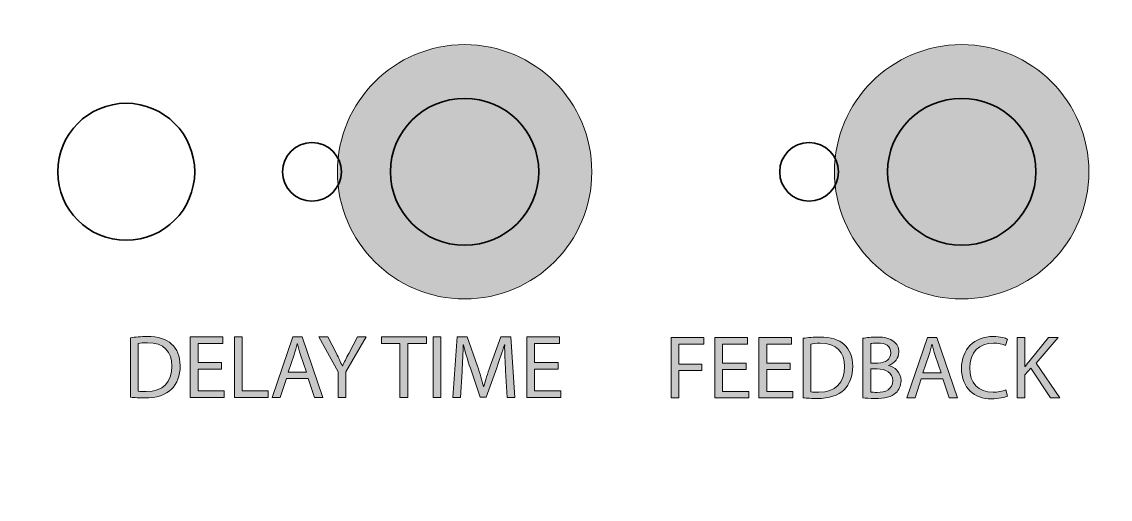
# Model space of a CAD drawing. Header units: inches. Extents: x 7.2 to 23.7, y -15.5 to -0.4.
# Drawn here: x 10.091 to 12.281, y -5.221 to -4.26 of the extents above; entities that cross this region are included whole.
import ezdxf

# ---------------------------------------------------------------- set-up
doc = ezdxf.new("R2010")
doc.units = ezdxf.units.IN
doc.header["$MEASUREMENT"] = 0
doc.layers.add('TOP', color=7, linetype='Continuous')

# ---------------------------------------------------------------- blocks, each defined once
blk = doc.blocks.new('block 4')
at = {"layer": 'TOP', "color": 1, "lineweight": 35, "true_color": 0xff0000}
for points in [[(11.1317, -4.5618), (11.1317, -4.6434), (11.0649, -4.7095), (10.9824, -4.7095), (10.9, -4.7095), (10.8332, -4.6434), (10.8332, -4.5618), (10.8332, -4.4803), (10.9, -4.4142), (10.9824, -4.4142), (11.0649, -4.4142), (11.1317, -4.4803), (11.1317, -4.5618)], [(12.1317, -4.5618), (12.1317, -4.6434), (12.0649, -4.7095), (11.9824, -4.7095), (11.9, -4.7095), (11.8332, -4.6434), (11.8332, -4.5618), (11.8332, -4.4803), (11.9, -4.4142), (11.9824, -4.4142), (12.0649, -4.4142), (12.1317, -4.4803), (12.1317, -4.5618)]]:
    blk.add_open_spline(points, degree=3, knots=[0, 0, 0, 0, 1, 1, 1, 2, 2, 2, 3, 3, 3, 4, 4, 4, 4], dxfattribs=at)
blk = doc.blocks.new('block 10')
at = {"layer": 'TOP', "color": 1, "lineweight": 35, "true_color": 0xff0000}
for points in [[(10.6163, -4.5618), (10.6163, -4.5944), (10.6427, -4.6209), (10.6753, -4.6209), (10.708, -4.6209), (10.7344, -4.5944), (10.7344, -4.5618), (10.7344, -4.5292), (10.708, -4.5028), (10.6753, -4.5028), (10.6427, -4.5028), (10.6163, -4.5292), (10.6163, -4.5618)], [(11.6163, -4.5618), (11.6163, -4.5944), (11.6427, -4.6209), (11.6753, -4.6209), (11.708, -4.6209), (11.7344, -4.5944), (11.7344, -4.5618), (11.7344, -4.5292), (11.708, -4.5028), (11.6753, -4.5028), (11.6427, -4.5028), (11.6163, -4.5292), (11.6163, -4.5618)]]:
    blk.add_open_spline(points, degree=3, knots=[0, 0, 0, 0, 1, 1, 1, 2, 2, 2, 3, 3, 3, 4, 4, 4, 4], dxfattribs=at)
blk = doc.blocks.new('block 25')
at = {"layer": 'TOP', "true_color": 0xffffff}
h = blk.add_hatch(color=7, dxfattribs=at)
h.dxf.hatch_style = 2
h.paths.add_polyline_path([(11.3978, -4.8952), (11.4634, -4.8952), (11.4634, -4.9084), (11.4136, -4.9084), (11.4136, -4.9489), (11.4596, -4.9489), (11.4596, -4.9619), (11.4136, -4.9619), (11.4136, -5.0169), (11.3978, -5.0169)])
h = blk.add_hatch(color=7, dxfattribs=at)
h.dxf.hatch_style = 2
h.paths.add_polyline_path([(11.5488, -4.9599), (11.5015, -4.9599), (11.5015, -5.0037), (11.5542, -5.0037), (11.5542, -5.0169), (11.4858, -5.0169), (11.4858, -4.8952), (11.5515, -4.8952), (11.5515, -4.9084), (11.5015, -4.9084), (11.5015, -4.9469), (11.5488, -4.9469)])
h = blk.add_hatch(color=7, dxfattribs=at)
h.dxf.hatch_style = 2
h.paths.add_polyline_path([(11.6376, -4.9599), (11.5903, -4.9599), (11.5903, -5.0037), (11.643, -5.0037), (11.643, -5.0169), (11.5746, -5.0169), (11.5746, -4.8952), (11.6403, -4.8952), (11.6403, -4.9084), (11.5903, -4.9084), (11.5903, -4.9469), (11.6376, -4.9469)])
h = blk.add_hatch(color=7, dxfattribs=at)
h.dxf.hatch_style = 2
edge = h.paths.add_edge_path()
edge.add_spline(control_points=[(11.6634, -4.8968), (11.673, -4.8954), (11.6844, -4.8943), (11.6969, -4.8943), (11.7194, -4.8943), (11.7355, -4.8996), (11.7461, -4.9095), (11.757, -4.9194), (11.7633, -4.9335), (11.7633, -4.9532), (11.7633, -4.973), (11.7572, -4.9893), (11.7458, -5.0005), (11.7344, -5.0119), (11.7156, -5.018), (11.692, -5.018), (11.6808, -5.018), (11.6714, -5.0175), (11.6634, -5.0166), (11.6634, -5.0166), (11.6634, -4.8968), (11.6634, -4.8968)], knot_values=[0, 0, 0, 0, 1, 1, 1, 2, 2, 2, 3, 3, 3, 4, 4, 4, 5, 5, 5, 6, 6, 6, 7, 7, 7, 7], degree=3, periodic=1)
edge = h.paths.add_edge_path()
edge.add_spline(control_points=[(11.6791, -5.0045), (11.6831, -5.0052), (11.6889, -5.0054), (11.695, -5.0054), (11.7286, -5.0054), (11.7469, -4.9866), (11.7469, -4.9537), (11.747, -4.925), (11.7308, -4.9068), (11.6976, -4.9068), (11.6894, -4.9068), (11.6833, -4.9075), (11.6791, -4.9084), (11.6791, -4.9084), (11.6791, -5.0045), (11.6791, -5.0045)], knot_values=[0, 0, 0, 0, 1, 1, 1, 2, 2, 2, 3, 3, 3, 4, 4, 4, 5, 5, 5, 5], degree=3, periodic=1)
h = blk.add_hatch(color=7, dxfattribs=at)
h.dxf.hatch_style = 2
edge = h.paths.add_edge_path()
edge.add_spline(control_points=[(11.7837, -4.8968), (11.7905, -4.8954), (11.8014, -4.8943), (11.8124, -4.8943), (11.8281, -4.8943), (11.8382, -4.897), (11.8458, -4.9032), (11.8521, -4.9079), (11.8559, -4.9151), (11.8559, -4.9247), (11.8559, -4.9364), (11.8481, -4.9467), (11.8353, -4.9514), (11.8353, -4.9514), (11.8353, -4.9517), (11.8353, -4.9517), (11.8469, -4.9546), (11.8604, -4.9642), (11.8604, -4.9823), (11.8604, -4.9927), (11.8563, -5.0007), (11.8501, -5.0066), (11.8416, -5.0144), (11.8279, -5.018), (11.8081, -5.018), (11.7972, -5.018), (11.7889, -5.0173), (11.7837, -5.0166), (11.7837, -5.0166), (11.7837, -4.8968), (11.7837, -4.8968)], knot_values=[0, 0, 0, 0, 1, 1, 1, 2, 2, 2, 3, 3, 3, 4, 4, 4, 5, 5, 5, 6, 6, 6, 7, 7, 7, 8, 8, 8, 9, 9, 9, 10, 10, 10, 10], degree=3, periodic=1)
edge = h.paths.add_edge_path()
edge.add_spline(control_points=[(11.7994, -4.9467), (11.7994, -4.9467), (11.8137, -4.9467), (11.8137, -4.9467), (11.8303, -4.9467), (11.84, -4.938), (11.84, -4.9263), (11.84, -4.912), (11.8292, -4.9064), (11.8133, -4.9064), (11.8061, -4.9064), (11.8019, -4.907), (11.7994, -4.9075), (11.7994, -4.9075), (11.7994, -4.9467), (11.7994, -4.9467)], knot_values=[0, 0, 0, 0, 1, 1, 1, 2, 2, 2, 3, 3, 3, 4, 4, 4, 5, 5, 5, 5], degree=3, periodic=1)
edge = h.paths.add_edge_path()
edge.add_spline(control_points=[(11.7994, -5.005), (11.8025, -5.0055), (11.807, -5.0057), (11.8126, -5.0057), (11.8288, -5.0057), (11.8438, -4.9998), (11.8438, -4.9821), (11.8438, -4.9655), (11.8295, -4.9586), (11.8124, -4.9586), (11.8124, -4.9586), (11.7994, -4.9586), (11.7994, -4.9586), (11.7994, -4.9586), (11.7994, -5.005), (11.7994, -5.005)], knot_values=[0, 0, 0, 0, 1, 1, 1, 2, 2, 2, 3, 3, 3, 4, 4, 4, 5, 5, 5, 5], degree=3, periodic=1)
h = blk.add_hatch(color=7, dxfattribs=at)
h.dxf.hatch_style = 2
h.paths.add_polyline_path([(11.9012, -4.9787), (11.8886, -5.0169), (11.8723, -5.0169), (11.9137, -4.8952), (11.9326, -4.8952), (11.9742, -5.0169), (11.9574, -5.0169), (11.9444, -4.9787)])
edge = h.paths.add_edge_path()
edge.add_spline(control_points=[(11.9411, -4.9664), (11.9411, -4.9664), (11.9292, -4.9313), (11.9292, -4.9313), (11.9265, -4.9234), (11.9247, -4.9162), (11.9229, -4.9091), (11.9229, -4.9091), (11.9225, -4.9091), (11.9225, -4.9091), (11.9207, -4.9164), (11.9187, -4.9238), (11.9164, -4.9312), (11.9164, -4.9312), (11.9045, -4.9664), (11.9045, -4.9664), (11.9045, -4.9664), (11.9411, -4.9664), (11.9411, -4.9664)], knot_values=[0, 0, 0, 0, 1, 1, 1, 2, 2, 2, 3, 3, 3, 4, 4, 4, 5, 5, 5, 6, 6, 6, 6], degree=3, periodic=1)
h = blk.add_hatch(color=7, dxfattribs=at)
h.dxf.hatch_style = 2
edge = h.paths.add_edge_path()
edge.add_spline(control_points=[(12.0744, -5.013), (12.0686, -5.0158), (12.0571, -5.0187), (12.0422, -5.0187), (12.0079, -5.0187), (11.9821, -4.9971), (11.9821, -4.9572), (11.9821, -4.9191), (12.0079, -4.8932), (12.0457, -4.8932), (12.0608, -4.8932), (12.0704, -4.8965), (12.0746, -4.8987), (12.0746, -4.8987), (12.0708, -4.9115), (12.0708, -4.9115), (12.0648, -4.9086), (12.0563, -4.9064), (12.0462, -4.9064), (12.0177, -4.9064), (11.9987, -4.9247), (11.9987, -4.9566), (11.9987, -4.9864), (12.0159, -5.0055), (12.0455, -5.0055), (12.0551, -5.0055), (12.0648, -5.0036), (12.0711, -5.0005), (12.0711, -5.0005), (12.0744, -5.013), (12.0744, -5.013)], knot_values=[0, 0, 0, 0, 1, 1, 1, 2, 2, 2, 3, 3, 3, 4, 4, 4, 5, 5, 5, 6, 6, 6, 7, 7, 7, 8, 8, 8, 9, 9, 9, 10, 10, 10, 10], degree=3, periodic=1)
h = blk.add_hatch(color=7, dxfattribs=at)
h.dxf.hatch_style = 2
edge = h.paths.add_edge_path()
edge.add_spline(control_points=[(12.0941, -4.8952), (12.0941, -4.8952), (12.1098, -4.8952), (12.1098, -4.8952), (12.1098, -4.8952), (12.1098, -4.9539), (12.1098, -4.9539), (12.1098, -4.9539), (12.1103, -4.9539), (12.1103, -4.9539), (12.1135, -4.9492), (12.1168, -4.9449), (12.1199, -4.9409), (12.1199, -4.9409), (12.1571, -4.8952), (12.1571, -4.8952), (12.1571, -4.8952), (12.1766, -4.8952), (12.1766, -4.8952), (12.1766, -4.8952), (12.1325, -4.9469), (12.1325, -4.9469), (12.1325, -4.9469), (12.18, -5.0169), (12.18, -5.0169), (12.18, -5.0169), (12.1614, -5.0169), (12.1614, -5.0169), (12.1614, -5.0169), (12.1213, -4.9572), (12.1213, -4.9572), (12.1213, -4.9572), (12.1098, -4.9705), (12.1098, -4.9705), (12.1098, -4.9705), (12.1098, -5.0169), (12.1098, -5.0169), (12.1098, -5.0169), (12.0941, -5.0169), (12.0941, -5.0169), (12.0941, -5.0169), (12.0941, -4.8952), (12.0941, -4.8952)], knot_values=[0, 0, 0, 0, 1, 1, 1, 2, 2, 2, 3, 3, 3, 4, 4, 4, 5, 5, 5, 6, 6, 6, 7, 7, 7, 8, 8, 8, 9, 9, 9, 10, 10, 10, 11, 11, 11, 12, 12, 12, 13, 13, 13, 14, 14, 14, 14], degree=3, periodic=1)
at = {"layer": 'TOP', "lineweight": 0}
for points in [[(11.3978, -4.8952), (11.4634, -4.8952), (11.4634, -4.9084), (11.4136, -4.9084), (11.4136, -4.9489), (11.4596, -4.9489), (11.4596, -4.9619), (11.4136, -4.9619), (11.4136, -5.0169), (11.3978, -5.0169), (11.3978, -4.8952)], [(11.5488, -4.9599), (11.5015, -4.9599), (11.5015, -5.0037), (11.5542, -5.0037), (11.5542, -5.0169), (11.4858, -5.0169), (11.4858, -4.8952), (11.5515, -4.8952), (11.5515, -4.9084), (11.5015, -4.9084), (11.5015, -4.9469), (11.5488, -4.9469), (11.5488, -4.9599)], [(11.6376, -4.9599), (11.5903, -4.9599), (11.5903, -5.0037), (11.643, -5.0037), (11.643, -5.0169), (11.5746, -5.0169), (11.5746, -4.8952), (11.6403, -4.8952), (11.6403, -4.9084), (11.5903, -4.9084), (11.5903, -4.9469), (11.6376, -4.9469), (11.6376, -4.9599)], [(11.9012, -4.9787), (11.8886, -5.0169), (11.8723, -5.0169), (11.9137, -4.8952), (11.9326, -4.8952), (11.9742, -5.0169), (11.9574, -5.0169), (11.9444, -4.9787), (11.9012, -4.9787)]]:
    blk.add_lwpolyline(points, dxfattribs=at)
for points, knots in [([(11.6634, -4.8968), (11.673, -4.8954), (11.6844, -4.8943), (11.6969, -4.8943), (11.7194, -4.8943), (11.7355, -4.8996), (11.7461, -4.9095), (11.757, -4.9194), (11.7633, -4.9335), (11.7633, -4.9532), (11.7633, -4.973), (11.7572, -4.9893), (11.7458, -5.0005), (11.7344, -5.0119), (11.7156, -5.018), (11.692, -5.018), (11.6808, -5.018), (11.6714, -5.0175), (11.6634, -5.0166), (11.6634, -5.0166), (11.6634, -4.8968), (11.6634, -4.8968)], [0, 0, 0, 0, 1, 1, 1, 2, 2, 2, 3, 3, 3, 4, 4, 4, 5, 5, 5, 6, 6, 6, 7, 7, 7, 7]), ([(11.7837, -4.8968), (11.7905, -4.8954), (11.8014, -4.8943), (11.8124, -4.8943), (11.8281, -4.8943), (11.8382, -4.897), (11.8458, -4.9032), (11.8521, -4.9079), (11.8559, -4.9151), (11.8559, -4.9247), (11.8559, -4.9364), (11.8481, -4.9467), (11.8353, -4.9514), (11.8353, -4.9514), (11.8353, -4.9517), (11.8353, -4.9517), (11.8469, -4.9546), (11.8604, -4.9642), (11.8604, -4.9823), (11.8604, -4.9927), (11.8563, -5.0007), (11.8501, -5.0066), (11.8416, -5.0144), (11.8279, -5.018), (11.8081, -5.018), (11.7972, -5.018), (11.7889, -5.0173), (11.7837, -5.0166), (11.7837, -5.0166), (11.7837, -4.8968), (11.7837, -4.8968)], [0, 0, 0, 0, 1, 1, 1, 2, 2, 2, 3, 3, 3, 4, 4, 4, 5, 5, 5, 6, 6, 6, 7, 7, 7, 8, 8, 8, 9, 9, 9, 10, 10, 10, 10]), ([(12.0744, -5.013), (12.0686, -5.0158), (12.0571, -5.0187), (12.0422, -5.0187), (12.0079, -5.0187), (11.9821, -4.9971), (11.9821, -4.9572), (11.9821, -4.9191), (12.0079, -4.8932), (12.0457, -4.8932), (12.0608, -4.8932), (12.0704, -4.8965), (12.0746, -4.8987), (12.0746, -4.8987), (12.0708, -4.9115), (12.0708, -4.9115), (12.0648, -4.9086), (12.0563, -4.9064), (12.0462, -4.9064), (12.0177, -4.9064), (11.9987, -4.9247), (11.9987, -4.9566), (11.9987, -4.9864), (12.0159, -5.0055), (12.0455, -5.0055), (12.0551, -5.0055), (12.0648, -5.0036), (12.0711, -5.0005), (12.0711, -5.0005), (12.0744, -5.013), (12.0744, -5.013)], [0, 0, 0, 0, 1, 1, 1, 2, 2, 2, 3, 3, 3, 4, 4, 4, 5, 5, 5, 6, 6, 6, 7, 7, 7, 8, 8, 8, 9, 9, 9, 10, 10, 10, 10]), ([(12.0941, -4.8952), (12.0941, -4.8952), (12.1098, -4.8952), (12.1098, -4.8952), (12.1098, -4.8952), (12.1098, -4.9539), (12.1098, -4.9539), (12.1098, -4.9539), (12.1103, -4.9539), (12.1103, -4.9539), (12.1135, -4.9492), (12.1168, -4.9449), (12.1199, -4.9409), (12.1199, -4.9409), (12.1571, -4.8952), (12.1571, -4.8952), (12.1571, -4.8952), (12.1766, -4.8952), (12.1766, -4.8952), (12.1766, -4.8952), (12.1325, -4.9469), (12.1325, -4.9469), (12.1325, -4.9469), (12.18, -5.0169), (12.18, -5.0169), (12.18, -5.0169), (12.1614, -5.0169), (12.1614, -5.0169), (12.1614, -5.0169), (12.1213, -4.9572), (12.1213, -4.9572), (12.1213, -4.9572), (12.1098, -4.9705), (12.1098, -4.9705), (12.1098, -4.9705), (12.1098, -5.0169), (12.1098, -5.0169), (12.1098, -5.0169), (12.0941, -5.0169), (12.0941, -5.0169), (12.0941, -5.0169), (12.0941, -4.8952), (12.0941, -4.8952)], [0, 0, 0, 0, 1, 1, 1, 2, 2, 2, 3, 3, 3, 4, 4, 4, 5, 5, 5, 6, 6, 6, 7, 7, 7, 8, 8, 8, 9, 9, 9, 10, 10, 10, 11, 11, 11, 12, 12, 12, 13, 13, 13, 14, 14, 14, 14]), ([(11.6791, -5.0045), (11.6831, -5.0052), (11.6889, -5.0054), (11.695, -5.0054), (11.7286, -5.0054), (11.7469, -4.9866), (11.7469, -4.9537), (11.747, -4.925), (11.7308, -4.9068), (11.6976, -4.9068), (11.6894, -4.9068), (11.6833, -4.9075), (11.6791, -4.9084), (11.6791, -4.9084), (11.6791, -5.0045), (11.6791, -5.0045)], [0, 0, 0, 0, 1, 1, 1, 2, 2, 2, 3, 3, 3, 4, 4, 4, 5, 5, 5, 5]), ([(11.7994, -4.9467), (11.7994, -4.9467), (11.8137, -4.9467), (11.8137, -4.9467), (11.8303, -4.9467), (11.84, -4.938), (11.84, -4.9263), (11.84, -4.912), (11.8292, -4.9064), (11.8133, -4.9064), (11.8061, -4.9064), (11.8019, -4.907), (11.7994, -4.9075), (11.7994, -4.9075), (11.7994, -4.9467), (11.7994, -4.9467)], [0, 0, 0, 0, 1, 1, 1, 2, 2, 2, 3, 3, 3, 4, 4, 4, 5, 5, 5, 5]), ([(11.9411, -4.9664), (11.9411, -4.9664), (11.9292, -4.9313), (11.9292, -4.9313), (11.9265, -4.9234), (11.9247, -4.9162), (11.9229, -4.9091), (11.9229, -4.9091), (11.9225, -4.9091), (11.9225, -4.9091), (11.9207, -4.9164), (11.9187, -4.9238), (11.9164, -4.9312), (11.9164, -4.9312), (11.9045, -4.9664), (11.9045, -4.9664), (11.9045, -4.9664), (11.9411, -4.9664), (11.9411, -4.9664)], [0, 0, 0, 0, 1, 1, 1, 2, 2, 2, 3, 3, 3, 4, 4, 4, 5, 5, 5, 6, 6, 6, 6]), ([(11.7994, -5.005), (11.8025, -5.0055), (11.807, -5.0057), (11.8126, -5.0057), (11.8288, -5.0057), (11.8438, -4.9998), (11.8438, -4.9821), (11.8438, -4.9655), (11.8295, -4.9586), (11.8124, -4.9586), (11.8124, -4.9586), (11.7994, -4.9586), (11.7994, -4.9586), (11.7994, -4.9586), (11.7994, -5.005), (11.7994, -5.005)], [0, 0, 0, 0, 1, 1, 1, 2, 2, 2, 3, 3, 3, 4, 4, 4, 5, 5, 5, 5])]:
    blk.add_open_spline(points, degree=3, knots=knots, dxfattribs=at)
blk = doc.blocks.new('block 26')
at = {"layer": 'TOP', "true_color": 0xffffff}
h = blk.add_hatch(color=7, dxfattribs=at)
h.dxf.hatch_style = 2
edge = h.paths.add_edge_path()
edge.add_spline(control_points=[(10.3102, -4.8957), (10.3198, -4.8943), (10.3312, -4.8932), (10.3436, -4.8932), (10.3662, -4.8932), (10.3823, -4.8984), (10.3929, -4.9084), (10.4038, -4.9183), (10.4101, -4.9324), (10.4101, -4.9521), (10.4101, -4.9719), (10.4039, -4.9882), (10.3926, -4.9994), (10.3812, -5.0107), (10.3624, -5.0169), (10.3388, -5.0169), (10.3276, -5.0169), (10.3182, -5.0163), (10.3102, -5.0154), (10.3102, -5.0154), (10.3102, -4.8957), (10.3102, -4.8957)], knot_values=[0, 0, 0, 0, 1, 1, 1, 2, 2, 2, 3, 3, 3, 4, 4, 4, 5, 5, 5, 6, 6, 6, 7, 7, 7, 7], degree=3, periodic=1)
edge = h.paths.add_edge_path()
edge.add_spline(control_points=[(10.3259, -5.0033), (10.3299, -5.0041), (10.3357, -5.0042), (10.3418, -5.0042), (10.3754, -5.0042), (10.3937, -4.9855), (10.3937, -4.9526), (10.3938, -4.9239), (10.3776, -4.9057), (10.3444, -4.9057), (10.3362, -4.9057), (10.3301, -4.9064), (10.3259, -4.9073), (10.3259, -4.9073), (10.3259, -5.0033), (10.3259, -5.0033)], knot_values=[0, 0, 0, 0, 1, 1, 1, 2, 2, 2, 3, 3, 3, 4, 4, 4, 5, 5, 5, 5], degree=3, periodic=1)
h = blk.add_hatch(color=7, dxfattribs=at)
h.dxf.hatch_style = 2
h.paths.add_polyline_path([(10.4935, -4.9587), (10.4462, -4.9587), (10.4462, -5.0026), (10.4989, -5.0026), (10.4989, -5.0158), (10.4305, -5.0158), (10.4305, -4.8941), (10.4962, -4.8941), (10.4962, -4.9073), (10.4462, -4.9073), (10.4462, -4.9457), (10.4935, -4.9457)])
h = blk.add_hatch(color=7, dxfattribs=at)
h.dxf.hatch_style = 2
h.paths.add_polyline_path([(10.5193, -4.8941), (10.535, -4.8941), (10.535, -5.0026), (10.587, -5.0026), (10.587, -5.0158), (10.5193, -5.0158)])
h = blk.add_hatch(color=7, dxfattribs=at)
h.dxf.hatch_style = 2
h.paths.add_polyline_path([(10.6242, -4.9775), (10.6116, -5.0158), (10.5953, -5.0158), (10.6367, -4.8941), (10.6556, -4.8941), (10.6972, -5.0158), (10.6804, -5.0158), (10.6674, -4.9775)])
edge = h.paths.add_edge_path()
edge.add_spline(control_points=[(10.6641, -4.9652), (10.6641, -4.9652), (10.6522, -4.9302), (10.6522, -4.9302), (10.6495, -4.9223), (10.6477, -4.9151), (10.6459, -4.908), (10.6459, -4.908), (10.6455, -4.908), (10.6455, -4.908), (10.6437, -4.9152), (10.6417, -4.9226), (10.6394, -4.93), (10.6394, -4.93), (10.6275, -4.9652), (10.6275, -4.9652), (10.6275, -4.9652), (10.6641, -4.9652), (10.6641, -4.9652)], knot_values=[0, 0, 0, 0, 1, 1, 1, 2, 2, 2, 3, 3, 3, 4, 4, 4, 5, 5, 5, 6, 6, 6, 6], degree=3, periodic=1)
h = blk.add_hatch(color=7, dxfattribs=at)
h.dxf.hatch_style = 2
edge = h.paths.add_edge_path()
edge.add_spline(control_points=[(10.7279, -5.0158), (10.7279, -5.0158), (10.7279, -4.9642), (10.7279, -4.9642), (10.7279, -4.9642), (10.6894, -4.8941), (10.6894, -4.8941), (10.6894, -4.8941), (10.7073, -4.8941), (10.7073, -4.8941), (10.7073, -4.8941), (10.7244, -4.9277), (10.7244, -4.9277), (10.7291, -4.9369), (10.7327, -4.9443), (10.7365, -4.9528), (10.7365, -4.9528), (10.7369, -4.9528), (10.7369, -4.9528), (10.7403, -4.9448), (10.7445, -4.9369), (10.7492, -4.9277), (10.7492, -4.9277), (10.7667, -4.8941), (10.7667, -4.8941), (10.7667, -4.8941), (10.7846, -4.8941), (10.7846, -4.8941), (10.7846, -4.8941), (10.7437, -4.964), (10.7437, -4.964), (10.7437, -4.964), (10.7437, -5.0158), (10.7437, -5.0158), (10.7437, -5.0158), (10.7279, -5.0158), (10.7279, -5.0158)], knot_values=[0, 0, 0, 0, 1, 1, 1, 2, 2, 2, 3, 3, 3, 4, 4, 4, 5, 5, 5, 6, 6, 6, 7, 7, 7, 8, 8, 8, 9, 9, 9, 10, 10, 10, 11, 11, 11, 12, 12, 12, 12], degree=3, periodic=1)
h = blk.add_hatch(color=7, dxfattribs=at)
h.dxf.hatch_style = 2
h.paths.add_polyline_path([(10.8524, -4.9075), (10.8154, -4.9075), (10.8154, -4.8941), (10.9055, -4.8941), (10.9055, -4.9075), (10.8683, -4.9075), (10.8683, -5.0158), (10.8524, -5.0158)])
h = blk.add_hatch(color=7, dxfattribs=at)
h.dxf.hatch_style = 2
h.paths.add_polyline_path([(10.9348, -4.8941), (10.9348, -5.0158), (10.9191, -5.0158), (10.9191, -4.8941)])
h = blk.add_hatch(color=7, dxfattribs=at)
h.dxf.hatch_style = 2
edge = h.paths.add_edge_path()
edge.add_spline(control_points=[(11.0648, -4.9624), (11.0639, -4.9454), (11.0628, -4.925), (11.063, -4.9098), (11.063, -4.9098), (11.0624, -4.9098), (11.0624, -4.9098), (11.0583, -4.9241), (11.0532, -4.9393), (11.0471, -4.956), (11.0471, -4.956), (11.0256, -5.0151), (11.0256, -5.0151), (11.0256, -5.0151), (11.0137, -5.0151), (11.0137, -5.0151), (11.0137, -5.0151), (10.994, -4.9571), (10.994, -4.9571), (10.9882, -4.94), (10.9833, -4.9243), (10.9799, -4.9098), (10.9799, -4.9098), (10.9796, -4.9098), (10.9796, -4.9098), (10.9792, -4.925), (10.9783, -4.9454), (10.9772, -4.9636), (10.9772, -4.9636), (10.9739, -5.0158), (10.9739, -5.0158), (10.9739, -5.0158), (10.959, -5.0158), (10.959, -5.0158), (10.959, -5.0158), (10.9675, -4.8941), (10.9675, -4.8941), (10.9675, -4.8941), (10.9875, -4.8941), (10.9875, -4.8941), (10.9875, -4.8941), (11.0083, -4.953), (11.0083, -4.953), (11.0133, -4.968), (11.0175, -4.9813), (11.0205, -4.994), (11.0205, -4.994), (11.0211, -4.994), (11.0211, -4.994), (11.0241, -4.9817), (11.0285, -4.9683), (11.0339, -4.953), (11.0339, -4.953), (11.0556, -4.8941), (11.0556, -4.8941), (11.0556, -4.8941), (11.0756, -4.8941), (11.0756, -4.8941), (11.0756, -4.8941), (11.0832, -5.0158), (11.0832, -5.0158), (11.0832, -5.0158), (11.0678, -5.0158), (11.0678, -5.0158), (11.0678, -5.0158), (11.0648, -4.9624), (11.0648, -4.9624)], knot_values=[0, 0, 0, 0, 1, 1, 1, 2, 2, 2, 3, 3, 3, 4, 4, 4, 5, 5, 5, 6, 6, 6, 7, 7, 7, 8, 8, 8, 9, 9, 9, 10, 10, 10, 11, 11, 11, 12, 12, 12, 13, 13, 13, 14, 14, 14, 15, 15, 15, 16, 16, 16, 17, 17, 17, 18, 18, 18, 19, 19, 19, 20, 20, 20, 21, 21, 21, 22, 22, 22, 22], degree=3, periodic=1)
h = blk.add_hatch(color=7, dxfattribs=at)
h.dxf.hatch_style = 2
h.paths.add_polyline_path([(11.1704, -4.9587), (11.1231, -4.9587), (11.1231, -5.0026), (11.1758, -5.0026), (11.1758, -5.0158), (11.1074, -5.0158), (11.1074, -4.8941), (11.1731, -4.8941), (11.1731, -4.9073), (11.1231, -4.9073), (11.1231, -4.9457), (11.1704, -4.9457)])
at = {"layer": 'TOP', "lineweight": 0}
for points in [[(10.4935, -4.9587), (10.4462, -4.9587), (10.4462, -5.0026), (10.4989, -5.0026), (10.4989, -5.0158), (10.4305, -5.0158), (10.4305, -4.8941), (10.4962, -4.8941), (10.4962, -4.9073), (10.4462, -4.9073), (10.4462, -4.9457), (10.4935, -4.9457), (10.4935, -4.9587)], [(10.5193, -4.8941), (10.535, -4.8941), (10.535, -5.0026), (10.587, -5.0026), (10.587, -5.0158), (10.5193, -5.0158), (10.5193, -4.8941)], [(10.6242, -4.9775), (10.6116, -5.0158), (10.5953, -5.0158), (10.6367, -4.8941), (10.6556, -4.8941), (10.6972, -5.0158), (10.6804, -5.0158), (10.6674, -4.9775), (10.6242, -4.9775)], [(10.8524, -4.9075), (10.8154, -4.9075), (10.8154, -4.8941), (10.9055, -4.8941), (10.9055, -4.9075), (10.8683, -4.9075), (10.8683, -5.0158), (10.8524, -5.0158), (10.8524, -4.9075)], [(10.9348, -4.8941), (10.9348, -5.0158), (10.9191, -5.0158), (10.9191, -4.8941), (10.9348, -4.8941)], [(11.1704, -4.9587), (11.1231, -4.9587), (11.1231, -5.0026), (11.1758, -5.0026), (11.1758, -5.0158), (11.1074, -5.0158), (11.1074, -4.8941), (11.1731, -4.8941), (11.1731, -4.9073), (11.1231, -4.9073), (11.1231, -4.9457), (11.1704, -4.9457), (11.1704, -4.9587)]]:
    blk.add_lwpolyline(points, dxfattribs=at)
for points, knots in [([(10.3102, -4.8957), (10.3198, -4.8943), (10.3312, -4.8932), (10.3436, -4.8932), (10.3662, -4.8932), (10.3823, -4.8984), (10.3929, -4.9084), (10.4038, -4.9183), (10.4101, -4.9324), (10.4101, -4.9521), (10.4101, -4.9719), (10.4039, -4.9882), (10.3926, -4.9994), (10.3812, -5.0107), (10.3624, -5.0169), (10.3388, -5.0169), (10.3276, -5.0169), (10.3182, -5.0163), (10.3102, -5.0154), (10.3102, -5.0154), (10.3102, -4.8957), (10.3102, -4.8957)], [0, 0, 0, 0, 1, 1, 1, 2, 2, 2, 3, 3, 3, 4, 4, 4, 5, 5, 5, 6, 6, 6, 7, 7, 7, 7]), ([(10.7279, -5.0158), (10.7279, -5.0158), (10.7279, -4.9642), (10.7279, -4.9642), (10.7279, -4.9642), (10.6894, -4.8941), (10.6894, -4.8941), (10.6894, -4.8941), (10.7073, -4.8941), (10.7073, -4.8941), (10.7073, -4.8941), (10.7244, -4.9277), (10.7244, -4.9277), (10.7291, -4.9369), (10.7327, -4.9443), (10.7365, -4.9528), (10.7365, -4.9528), (10.7369, -4.9528), (10.7369, -4.9528), (10.7403, -4.9448), (10.7445, -4.9369), (10.7492, -4.9277), (10.7492, -4.9277), (10.7667, -4.8941), (10.7667, -4.8941), (10.7667, -4.8941), (10.7846, -4.8941), (10.7846, -4.8941), (10.7846, -4.8941), (10.7437, -4.964), (10.7437, -4.964), (10.7437, -4.964), (10.7437, -5.0158), (10.7437, -5.0158), (10.7437, -5.0158), (10.7279, -5.0158), (10.7279, -5.0158)], [0, 0, 0, 0, 1, 1, 1, 2, 2, 2, 3, 3, 3, 4, 4, 4, 5, 5, 5, 6, 6, 6, 7, 7, 7, 8, 8, 8, 9, 9, 9, 10, 10, 10, 11, 11, 11, 12, 12, 12, 12]), ([(11.0648, -4.9624), (11.0639, -4.9454), (11.0628, -4.925), (11.063, -4.9098), (11.063, -4.9098), (11.0624, -4.9098), (11.0624, -4.9098), (11.0583, -4.9241), (11.0532, -4.9393), (11.0471, -4.956), (11.0471, -4.956), (11.0256, -5.0151), (11.0256, -5.0151), (11.0256, -5.0151), (11.0137, -5.0151), (11.0137, -5.0151), (11.0137, -5.0151), (10.994, -4.9571), (10.994, -4.9571), (10.9882, -4.94), (10.9833, -4.9243), (10.9799, -4.9098), (10.9799, -4.9098), (10.9796, -4.9098), (10.9796, -4.9098), (10.9792, -4.925), (10.9783, -4.9454), (10.9772, -4.9636), (10.9772, -4.9636), (10.9739, -5.0158), (10.9739, -5.0158), (10.9739, -5.0158), (10.959, -5.0158), (10.959, -5.0158), (10.959, -5.0158), (10.9675, -4.8941), (10.9675, -4.8941), (10.9675, -4.8941), (10.9875, -4.8941), (10.9875, -4.8941), (10.9875, -4.8941), (11.0083, -4.953), (11.0083, -4.953), (11.0133, -4.968), (11.0175, -4.9813), (11.0205, -4.994), (11.0205, -4.994), (11.0211, -4.994), (11.0211, -4.994), (11.0241, -4.9817), (11.0285, -4.9683), (11.0339, -4.953), (11.0339, -4.953), (11.0556, -4.8941), (11.0556, -4.8941), (11.0556, -4.8941), (11.0756, -4.8941), (11.0756, -4.8941), (11.0756, -4.8941), (11.0832, -5.0158), (11.0832, -5.0158), (11.0832, -5.0158), (11.0678, -5.0158), (11.0678, -5.0158), (11.0678, -5.0158), (11.0648, -4.9624), (11.0648, -4.9624)], [0, 0, 0, 0, 1, 1, 1, 2, 2, 2, 3, 3, 3, 4, 4, 4, 5, 5, 5, 6, 6, 6, 7, 7, 7, 8, 8, 8, 9, 9, 9, 10, 10, 10, 11, 11, 11, 12, 12, 12, 13, 13, 13, 14, 14, 14, 15, 15, 15, 16, 16, 16, 17, 17, 17, 18, 18, 18, 19, 19, 19, 20, 20, 20, 21, 21, 21, 22, 22, 22, 22]), ([(10.3259, -5.0033), (10.3299, -5.0041), (10.3357, -5.0042), (10.3418, -5.0042), (10.3754, -5.0042), (10.3937, -4.9855), (10.3937, -4.9526), (10.3938, -4.9239), (10.3776, -4.9057), (10.3444, -4.9057), (10.3362, -4.9057), (10.3301, -4.9064), (10.3259, -4.9073), (10.3259, -4.9073), (10.3259, -5.0033), (10.3259, -5.0033)], [0, 0, 0, 0, 1, 1, 1, 2, 2, 2, 3, 3, 3, 4, 4, 4, 5, 5, 5, 5]), ([(10.6641, -4.9652), (10.6641, -4.9652), (10.6522, -4.9302), (10.6522, -4.9302), (10.6495, -4.9223), (10.6477, -4.9151), (10.6459, -4.908), (10.6459, -4.908), (10.6455, -4.908), (10.6455, -4.908), (10.6437, -4.9152), (10.6417, -4.9226), (10.6394, -4.93), (10.6394, -4.93), (10.6275, -4.9652), (10.6275, -4.9652), (10.6275, -4.9652), (10.6641, -4.9652), (10.6641, -4.9652)], [0, 0, 0, 0, 1, 1, 1, 2, 2, 2, 3, 3, 3, 4, 4, 4, 5, 5, 5, 6, 6, 6, 6])]:
    blk.add_open_spline(points, degree=3, knots=knots, dxfattribs=at)
blk = doc.blocks.new('block 11')
at = {"layer": 'TOP'}
for name in ['block 26', 'block 25']:
    blk.add_blockref(name, (0, 0), dxfattribs=at)

msp = doc.modelspace()

# ---------------------------------------------------------------- hatches: boundary and pattern name
at = {"layer": 'TOP', "true_color": 0x662d91}
h = msp.add_hatch(color=197, dxfattribs=at)
h.dxf.hatch_style = 2
edge = h.paths.add_edge_path()
edge.add_spline(control_points=[(11.2383, -4.5618), (11.2383, -4.7031), (11.1238, -4.8177), (10.9824, -4.8177), (10.8411, -4.8177), (10.7265, -4.7031), (10.7265, -4.5618), (10.7265, -4.4205), (10.8411, -4.3059), (10.9824, -4.3059), (11.1238, -4.3059), (11.2383, -4.4205), (11.2383, -4.5618)], knot_values=[0, 0, 0, 0, 1, 1, 1, 2, 2, 2, 3, 3, 3, 4, 4, 4, 4], degree=3, periodic=1)
h = msp.add_hatch(color=197, dxfattribs=at)
h.dxf.hatch_style = 2
edge = h.paths.add_edge_path()
edge.add_spline(control_points=[(12.2383, -4.5618), (12.2383, -4.7031), (12.1238, -4.8177), (11.9824, -4.8177), (11.8411, -4.8177), (11.7265, -4.7031), (11.7265, -4.5618), (11.7265, -4.4205), (11.8411, -4.3059), (11.9824, -4.3059), (12.1238, -4.3059), (12.2383, -4.4205), (12.2383, -4.5618)], knot_values=[0, 0, 0, 0, 1, 1, 1, 2, 2, 2, 3, 3, 3, 4, 4, 4, 4], degree=3, periodic=1)

# ---------------------------------------------------------------- linework, layer by layer
at = {"layer": 'TOP', "color": 1, "lineweight": 35, "true_color": 0xff0000}
for points, knots in [([(16.1588, -6.6395), (16.1588, -6.6395), (15.3811, -6.6395), (15.3811, -6.6395), (15.3811, -6.6395), (15.3811, -6.8895), (15.3811, -6.8895), (15.3811, -6.8895), (14.6033, -6.8895), (14.6033, -6.8895), (14.6033, -6.8895), (14.6033, -6.6395), (14.6033, -6.6395), (14.6033, -6.6395), (13.8255, -6.6395), (13.8255, -6.6395), (13.8255, -6.6395), (13.8255, -6.8895), (13.8255, -6.8895), (13.8255, -6.8895), (13.0477, -6.8895), (13.0477, -6.8895), (13.0477, -6.8895), (13.0477, -6.6395), (13.0477, -6.6395), (13.0477, -6.6395), (12.27, -6.6395), (12.27, -6.6395), (12.27, -6.6395), (12.27, -6.8895), (12.27, -6.8895), (12.27, -6.8895), (11.4922, -6.8895), (11.4922, -6.8895), (11.4922, -6.8895), (11.4922, -6.6395), (11.4922, -6.6395), (11.4922, -6.6395), (10.7144, -6.6395), (10.7144, -6.6395), (10.7144, -6.6395), (10.7144, -6.8895), (10.7144, -6.8895), (10.7144, -6.8895), (9.9366, -6.8895), (9.9366, -6.8895), (9.9366, -6.8895), (9.9366, -6.6395), (9.9366, -6.6395), (9.9366, -6.6395), (9.1588, -6.6395), (9.1588, -6.6395), (8.1928, -6.6395), (7.4088, -5.8555), (7.4088, -4.8895), (7.4088, -4.8895), (7.4088, -4.3895), (7.4088, -4.3895), (7.4088, -4.3895), (7.1588, -4.3895), (7.1588, -4.3895), (7.1588, -4.3895), (7.1588, -3.8895), (7.1588, -3.8895), (7.1588, -3.8895), (7.4088, -3.8895), (7.4088, -3.8895), (7.4088, -3.8895), (7.4088, -3.3895), (7.4088, -3.3895), (7.4088, -3.3895), (7.1588, -3.3895), (7.1588, -3.3895), (7.1588, -3.3895), (7.1588, -2.8895), (7.1588, -2.8895), (7.1588, -2.8895), (7.4088, -2.8895), (7.4088, -2.8895), (7.4088, -2.8895), (7.4088, -2.3895), (7.4088, -2.3895), (7.4088, -1.4235), (8.1928, -0.6395), (9.1588, -0.6395), (9.1588, -0.6395), (9.1588, -0.6395), (9.1588, -0.6395), (9.1588, -0.6395), (11.1588, -0.6395), (11.1588, -0.6395), (11.1588, -0.6395), (11.1588, -0.3895), (11.1588, -0.3895), (11.1588, -0.3895), (11.9088, -0.3895), (11.9088, -0.3895), (11.9088, -0.3895), (11.9088, -0.6395), (11.9088, -0.6395), (11.9088, -0.6395), (13.4088, -0.6395), (13.4088, -0.6395), (13.4088, -0.6395), (13.4088, -0.3895), (13.4088, -0.3895), (13.4088, -0.3895), (14.1588, -0.3895), (14.1588, -0.3895), (14.1588, -0.3895), (14.1588, -0.6395), (14.1588, -0.6395), (14.1588, -0.6395), (16.1588, -0.6395), (16.1588, -0.6395), (17.1248, -0.6395), (17.9088, -1.4235), (17.9088, -2.3895), (17.9088, -2.3895), (17.9088, -2.8895), (17.9088, -2.8895), (17.9088, -2.8895), (18.1588, -2.8895), (18.1588, -2.8895), (18.1588, -2.8895), (18.1588, -3.3895), (18.1588, -3.3895), (18.1588, -3.3895), (17.9088, -3.3895), (17.9088, -3.3895), (17.9088, -3.3895), (17.9088, -3.8895), (17.9088, -3.8895), (17.9088, -3.8895), (18.1588, -3.8895), (18.1588, -3.8895), (18.1588, -3.8895), (18.1588, -4.3895), (18.1588, -4.3895), (18.1588, -4.3895), (17.9088, -4.3895), (17.9088, -4.3895), (17.9088, -4.3895), (17.9088, -4.8895), (17.9088, -4.8895), (17.9088, -5.8555), (17.1248, -6.6395), (16.1588, -6.6395), (16.1588, -6.6395), (16.1588, -6.6395), (16.1588, -6.6395)], [0, 0, 0, 0, 1, 1, 1, 2, 2, 2, 3, 3, 3, 4, 4, 4, 5, 5, 5, 6, 6, 6, 7, 7, 7, 8, 8, 8, 9, 9, 9, 10, 10, 10, 11, 11, 11, 12, 12, 12, 13, 13, 13, 14, 14, 14, 15, 15, 15, 16, 16, 16, 17, 17, 17, 18, 18, 18, 19, 19, 19, 20, 20, 20, 21, 21, 21, 22, 22, 22, 23, 23, 23, 24, 24, 24, 25, 25, 25, 26, 26, 26, 27, 27, 27, 28, 28, 28, 29, 29, 29, 30, 30, 30, 31, 31, 31, 32, 32, 32, 33, 33, 33, 34, 34, 34, 35, 35, 35, 36, 36, 36, 37, 37, 37, 38, 38, 38, 39, 39, 39, 40, 40, 40, 41, 41, 41, 42, 42, 42, 43, 43, 43, 44, 44, 44, 45, 45, 45, 46, 46, 46, 47, 47, 47, 48, 48, 48, 49, 49, 49, 50, 50, 50, 50]), ([(10.4394, -4.5618), (10.4394, -4.6379), (10.3777, -4.6996), (10.3016, -4.6996), (10.2255, -4.6996), (10.1638, -4.6379), (10.1638, -4.5618), (10.1638, -4.4857), (10.2255, -4.424), (10.3016, -4.424), (10.3777, -4.424), (10.4394, -4.4857), (10.4394, -4.5618)], [0, 0, 0, 0, 1, 1, 1, 2, 2, 2, 3, 3, 3, 4, 4, 4, 4])]:
    msp.add_open_spline(points, degree=3, knots=knots, dxfattribs=at)
at = {"layer": 'TOP', "lineweight": 0}
for points in [[(11.2383, -4.5618), (11.2383, -4.7031), (11.1238, -4.8177), (10.9824, -4.8177), (10.8411, -4.8177), (10.7265, -4.7031), (10.7265, -4.5618), (10.7265, -4.4205), (10.8411, -4.3059), (10.9824, -4.3059), (11.1238, -4.3059), (11.2383, -4.4205), (11.2383, -4.5618)], [(12.2383, -4.5618), (12.2383, -4.7031), (12.1238, -4.8177), (11.9824, -4.8177), (11.8411, -4.8177), (11.7265, -4.7031), (11.7265, -4.5618), (11.7265, -4.4205), (11.8411, -4.3059), (11.9824, -4.3059), (12.1238, -4.3059), (12.2383, -4.4205), (12.2383, -4.5618)]]:
    msp.add_open_spline(points, degree=3, knots=[0, 0, 0, 0, 1, 1, 1, 2, 2, 2, 3, 3, 3, 4, 4, 4, 4], dxfattribs=at)

# ---------------------------------------------------------------- block references
at = {"layer": 'TOP'}
for name in ['block 11', 'block 10', 'block 4']:
    msp.add_blockref(name, (0, 0), dxfattribs=at)

doc.saveas('drawing.dxf')
